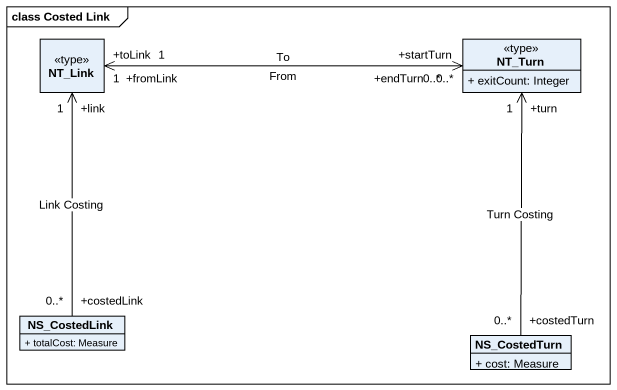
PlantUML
@startuml
mainframe class Costed Link
hide circle
hide empty members
skinparam classAttributeIconSize 0
class NT_Link <<type>>
class NT_Turn <<type>> {
  + exitCount: Integer
}
class NS_CostedLink {
  + totalCost: Measure
}
class NS_CostedTurn {
  + cost: Measure
}
NT_Link "+link\n1" <-- "+costedLink\n0..*" NS_CostedLink : Link Costing
NT_Turn "+startTurn\n0..*" <-left-> "+toLink\n1" NT_Link : To
NT_Turn "+endTurn\n0..*" <-left-> "+fromLink\n1" NT_Link : From
NT_Turn "+turn\n1" <-- "+costedTurn\n0..*" NS_CostedTurn : Turn Costing
@enduml
